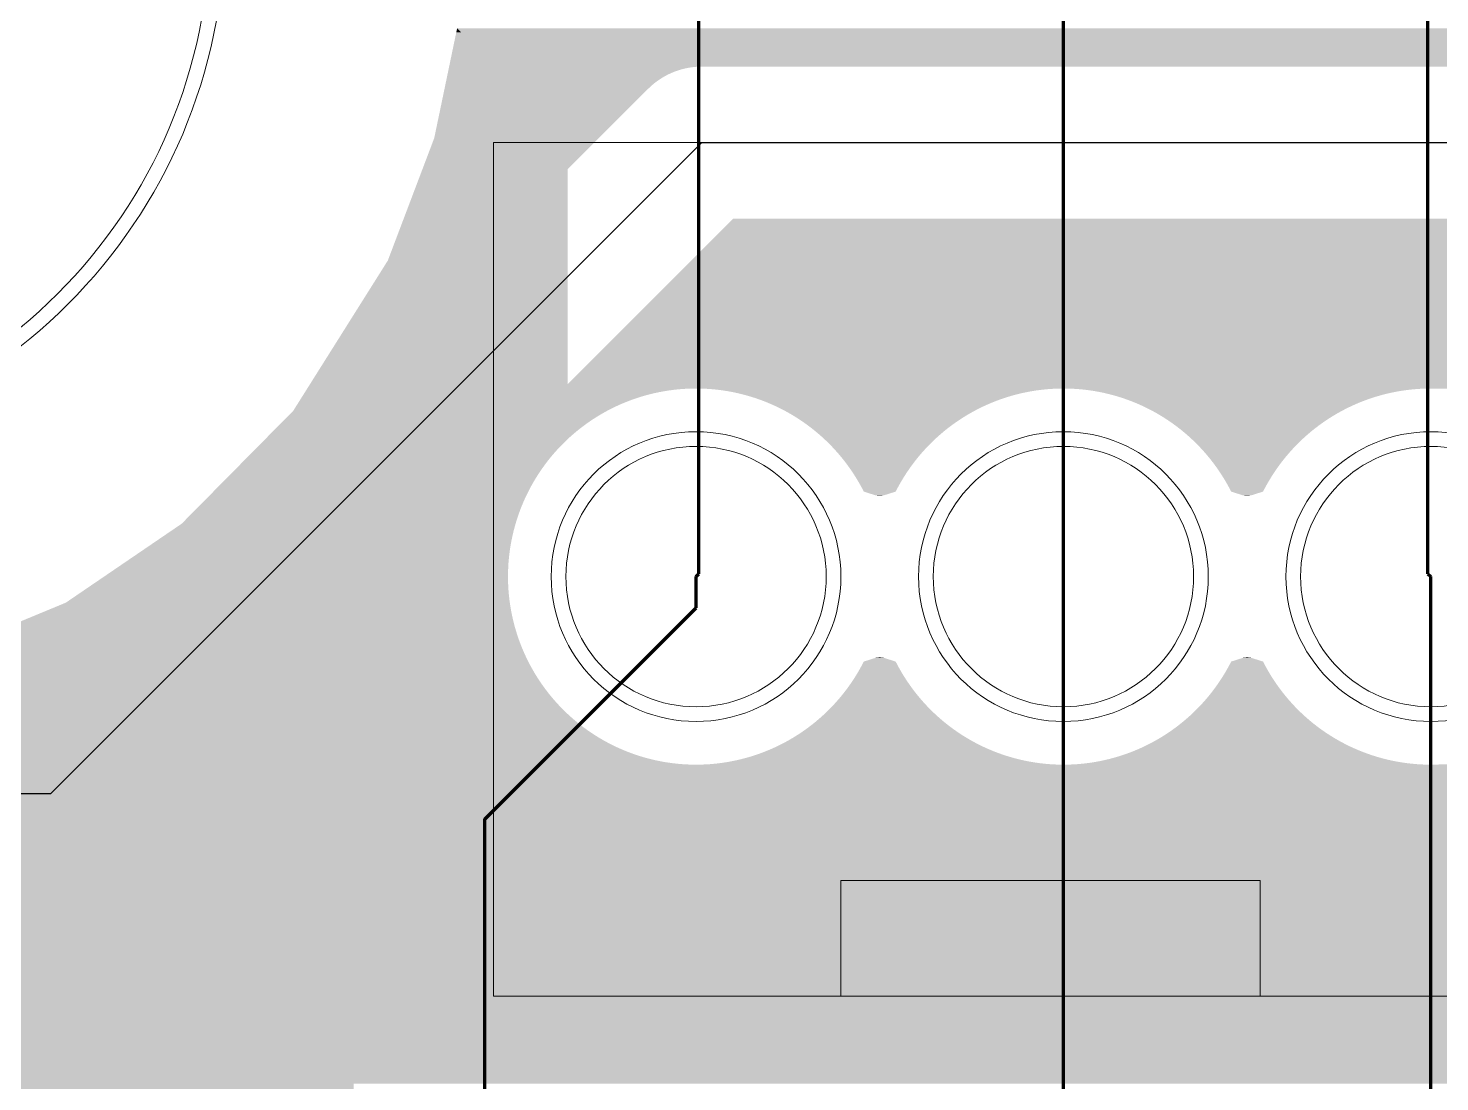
# Model space of a CAD drawing. Header units: millimetres. Extents: x 0 to 594, y 0 to 420.
# Drawn here: x 195.2 to 204.96, y 267.02 to 274.31 of the extents above; entities that cross this region are included whole.
import ezdxf

# ---------------------------------------------------------------- set-up
doc = ezdxf.new("R2010")
doc.units = ezdxf.units.MM
for name, pattern in [('K5LT32768', [0]), ('K5LT32771', [0]), ('K5LT32773', [0]), ('K5LT32775', [0]), ('K5LT32776', [0]), ('K5LT32786', [0])]:
    doc.linetypes.add(name, pattern=pattern)

# ---------------------------------------------------------------- blocks, each defined once
blk = doc.blocks.new('U261')
at = {"color": 7, "linetype": 'K5LT32768', "lineweight": 18}
blk.add_circle((199.8216, 270.5149), 0.9, dxfattribs=at)
blk = doc.blocks.new('U262')
at = {"color": 7, "linetype": 'K5LT32768', "lineweight": 18}
blk.add_circle((202.3616, 270.5149), 0.9, dxfattribs=at)
blk = doc.blocks.new('U288')
at = {"color": 7, "linetype": 'K5LT32768', "lineweight": 18}
blk.add_circle((204.9016, 270.5149), 0.9, dxfattribs=at)
blk = doc.blocks.new('U309')
at = {"color": 7, "linetype": 'K5LT32768', "lineweight": 18}
blk.add_circle((192.8616, 275.0149), 3.6, dxfattribs=at)
blk = doc.blocks.new('U386')
at = {"color": 1, "linetype": 'K5LT32771', "lineweight": 18, "true_color": 0xff0000}
blk.add_circle((199.8216, 270.5149), 1.0016, dxfattribs=at)
blk = doc.blocks.new('U387')
at = {"color": 1, "linetype": 'K5LT32771', "lineweight": 18, "true_color": 0xff0000}
blk.add_circle((202.3616, 270.5149), 1.0016, dxfattribs=at)
blk = doc.blocks.new('U413')
at = {"color": 1, "linetype": 'K5LT32771', "lineweight": 18, "true_color": 0xff0000}
blk.add_circle((204.9016, 270.5149), 1.0016, dxfattribs=at)
blk = doc.blocks.new('U434')
at = {"color": 1, "linetype": 'K5LT32771', "lineweight": 18, "true_color": 0xff0000}
blk.add_circle((192.8616, 275.0149), 3.7016, dxfattribs=at)
blk = doc.blocks.new('U964')
at = {"color": 3, "linetype": 'K5LT32773', "lineweight": 18, "true_color": 0x00ff00}
blk.add_circle((199.8216, 270.5149), 0.9, dxfattribs=at)
blk = doc.blocks.new('U965')
at = {"color": 3, "linetype": 'K5LT32773', "lineweight": 18, "true_color": 0x00ff00}
blk.add_circle((202.3616, 270.5149), 0.9, dxfattribs=at)
blk = doc.blocks.new('U991')
at = {"color": 3, "linetype": 'K5LT32773', "lineweight": 18, "true_color": 0x00ff00}
blk.add_circle((204.9016, 270.5149), 0.9, dxfattribs=at)
blk = doc.blocks.new('U1012')
at = {"color": 3, "linetype": 'K5LT32773', "lineweight": 18, "true_color": 0x00ff00}
blk.add_circle((192.8616, 275.0149), 3.6, dxfattribs=at)
blk = doc.blocks.new('U1359')
at = {"color": 1, "linetype": 'K5LT32771', "lineweight": 18, "true_color": 0xff0000}
blk.add_circle((199.8216, 270.5149), 1.0016, dxfattribs=at)
blk = doc.blocks.new('U1360')
at = {"color": 1, "linetype": 'K5LT32771', "lineweight": 18, "true_color": 0xff0000}
blk.add_circle((202.3616, 270.5149), 1.0016, dxfattribs=at)
blk = doc.blocks.new('U1386')
at = {"color": 1, "linetype": 'K5LT32771', "lineweight": 18, "true_color": 0xff0000}
blk.add_circle((204.9016, 270.5149), 1.0016, dxfattribs=at)
blk = doc.blocks.new('U1407')
at = {"color": 1, "linetype": 'K5LT32771', "lineweight": 18, "true_color": 0xff0000}
blk.add_circle((192.8616, 275.0149), 3.7016, dxfattribs=at)

msp = doc.modelspace()

# ---------------------------------------------------------------- hatches: boundary and pattern name
at = {"true_color": 0x00ff00}
for points in [[(198.0115, 273.5457), (198.1641, 274.2774), (198.9338, 274.2774), (198.9338, 273.5457)], [(198.1641, 274.2774), (198.1699, 274.3052), (198.1976, 274.2774)], [(198.1641, 274.2774), (198.1641, 274.2774), (198.1976, 274.2774), (198.9338, 274.2774)], [(197.6907, 272.6996), (198.0115, 273.5457), (198.9338, 273.5457), (198.9338, 272.6996)], [(197.0371, 271.6614), (197.6907, 272.6996), (198.9338, 272.6996), (198.9338, 271.6614)], [(196.8503, 271.4723), (197.0371, 271.6614), (198.9338, 271.6614), (198.9338, 271.4723)], [(196.5521, 271.1705), (196.8204, 271.4421), (198.8944, 271.4421), (198.686, 271.1705)], [(196.8204, 271.4421), (196.8503, 271.4723), (198.9338, 271.4723), (198.8944, 271.4421)], [(196.2653, 270.8803), (196.5521, 271.1705), (198.686, 271.1705), (198.5659, 270.8803)], [(195.729, 270.5149), (196.2272, 270.8543), (198.5551, 270.8543), (198.5104, 270.5149)], [(196.2272, 270.8543), (196.2653, 270.8803), (198.5659, 270.8803), (198.5551, 270.8543)], [(195.4642, 270.3345), (195.729, 270.5149), (198.5104, 270.5149), (198.5342, 270.3345)], [(195.3795, 270.2994), (195.4642, 270.3345), (198.5342, 270.3345), (198.5388, 270.2994)], [(194.3308, 269.865), (195.3795, 270.2994), (198.5388, 270.2994), (198.1045, 269.865)], [(193.1849, 269.6693), (194.3308, 269.865), (198.1045, 269.865), (197.9088, 269.6693)], [(187.1116, 269.6305), (187.1414, 269.6693), (197.9088, 269.6693), (197.87, 269.6305)], [(187.1116, 269.5728), (187.1116, 269.6305), (197.87, 269.6305), (197.8123, 269.5728)], [(187.1116, 269.4803), (187.1116, 269.5728), (197.8123, 269.5728), (197.7197, 269.4803)], [(187.1116, 269.2923), (187.1116, 269.4803), (197.7197, 269.4803), (197.5755, 269.2923)], [(187.1116, 269.0734), (187.1116, 269.2923), (197.5755, 269.2923), (197.4848, 269.0734)], [(187.1116, 268.8384), (187.1116, 269.0734), (197.4848, 269.0734), (197.4538, 268.8384)], [(187.1116, 264.9266), (187.1116, 268.8384), (197.4538, 268.8384), (197.4538, 264.9266)]]:
    msp.add_hatch(color=3, dxfattribs=at).paths.add_polyline_path(points)
for points in [[(198.1511, 274.1771), (198.1608, 274.2411), (285.9054, 274.2411), (285.9694, 274.1771)], [(198.1608, 274.2411), (198.1698, 274.3052), (285.8413, 274.3052), (285.9054, 274.2411)], [(198.1408, 274.115), (198.1511, 274.1771), (285.9694, 274.1771), (286.0315, 274.115)], [(198.1257, 274.0308), (198.1264, 274.0341), (199.7833, 274.0341), (199.764, 274.0308)], [(198.1264, 274.0341), (198.1269, 274.0367), (199.8028, 274.0367), (199.7833, 274.0341)], [(198.1269, 274.0367), (198.1272, 274.0385), (199.8224, 274.0385), (199.8028, 274.0367)], [(198.1272, 274.0385), (198.1274, 274.0396), (199.842, 274.0396), (199.8224, 274.0385)], [(198.1274, 274.0396), (198.1275, 274.04), (199.8616, 274.04), (199.842, 274.0396)], [(198.1275, 274.04), (198.1278, 274.0416), (206.574, 274.0416), (206.5712, 274.04)], [(198.1278, 274.0416), (198.1293, 274.0496), (206.5894, 274.0496), (206.574, 274.0416)], [(198.1293, 274.0496), (198.1297, 274.0515), (206.593, 274.0515), (206.5894, 274.0496)], [(198.1297, 274.0515), (198.1313, 274.0608), (206.6123, 274.0608), (206.593, 274.0515)], [(198.1313, 274.0608), (198.1328, 274.0693), (206.632, 274.0693), (206.6123, 274.0608)], [(198.1328, 274.0693), (198.1342, 274.0772), (206.6519, 274.0772), (206.632, 274.0693)], [(198.1342, 274.0772), (198.1354, 274.0843), (206.6721, 274.0843), (206.6519, 274.0772)], [(198.1354, 274.0843), (198.1365, 274.0907), (206.6925, 274.0907), (206.6721, 274.0843)], [(198.1365, 274.0907), (198.1375, 274.0964), (206.7132, 274.0964), (206.6925, 274.0907)], [(198.1375, 274.0964), (198.1384, 274.1013), (206.734, 274.1013), (206.7132, 274.0964)], [(198.1384, 274.1013), (198.1391, 274.1055), (206.755, 274.1055), (206.734, 274.1013)], [(198.1391, 274.1055), (198.1397, 274.1089), (206.7762, 274.1089), (206.755, 274.1055)], [(198.1397, 274.1089), (198.1402, 274.1116), (206.7975, 274.1116), (206.7762, 274.1089)], [(198.1402, 274.1116), (198.1405, 274.1133), (206.8166, 274.1133), (206.7975, 274.1116)], [(198.1405, 274.1133), (198.1406, 274.1135), (206.8188, 274.1135), (206.8166, 274.1133)], [(198.1406, 274.1135), (198.1407, 274.1146), (206.8402, 274.1146), (206.8188, 274.1135)], [(198.1407, 274.1146), (198.1408, 274.115), (206.8616, 274.115), (206.8402, 274.1146)], [(198.105, 273.9254), (198.1074, 273.9374), (199.5498, 273.9374), (199.5342, 273.9254)], [(198.1074, 273.9374), (198.1097, 273.9488), (199.5658, 273.9488), (199.5498, 273.9374)], [(198.1097, 273.9488), (198.1119, 273.9595), (199.5822, 273.9595), (199.5658, 273.9488)], [(198.1119, 273.9595), (198.1139, 273.9696), (199.5991, 273.9696), (199.5822, 273.9595)], [(198.1139, 273.9696), (198.1158, 273.9791), (199.6162, 273.9791), (199.5991, 273.9696)], [(198.1158, 273.9791), (198.1172, 273.986), (199.6299, 273.986), (199.6162, 273.9791)], [(198.1172, 273.986), (198.1176, 273.988), (199.6338, 273.988), (199.6299, 273.986)], [(198.1176, 273.988), (198.1192, 273.9962), (199.6516, 273.9962), (199.6338, 273.988)], [(198.1192, 273.9962), (198.1206, 274.0037), (199.6698, 274.0037), (199.6516, 273.9962)], [(198.1206, 274.0037), (198.1219, 274.0105), (199.6882, 274.0105), (199.6698, 274.0037)], [(198.1219, 274.0105), (198.1231, 274.0167), (199.7068, 274.0167), (199.6882, 274.0105)], [(198.1231, 274.0167), (198.1241, 274.0221), (199.7257, 274.0221), (199.7068, 274.0167)], [(198.1241, 274.0221), (198.125, 274.0268), (199.7448, 274.0268), (199.7257, 274.0221)], [(198.125, 274.0268), (198.1257, 274.0308), (199.764, 274.0308), (199.7448, 274.0268)], [(198.0765, 273.7962), (198.0908, 273.8593), (199.4634, 273.8593), (199.4003, 273.7962)], [(198.0908, 273.8593), (198.0966, 273.8862), (199.4903, 273.8862), (199.4634, 273.8593)], [(198.0966, 273.8862), (198.0995, 273.8998), (199.5045, 273.8998), (199.4903, 273.8862)], [(198.0995, 273.8998), (198.1023, 273.9129), (199.5191, 273.9129), (199.5045, 273.8998)], [(198.1023, 273.9129), (198.1044, 273.9226), (199.5308, 273.9226), (199.5191, 273.9129)], [(198.1044, 273.9226), (198.105, 273.9254), (199.5342, 273.9254), (199.5308, 273.9226)], [(198.0614, 273.7333), (198.0765, 273.7962), (199.4003, 273.7962), (199.3374, 273.7333)], [(198.0289, 273.608), (198.0455, 273.6705), (199.2746, 273.6705), (199.2121, 273.608)], [(198.0455, 273.6705), (198.0614, 273.7333), (199.3374, 273.7333), (199.2746, 273.6705)], [(197.9934, 273.4835), (198.0115, 273.5457), (199.1498, 273.5457), (199.0876, 273.4835)], [(198.0115, 273.5457), (198.0289, 273.608), (199.2121, 273.608), (199.1498, 273.5457)], [(197.9745, 273.4217), (197.9934, 273.4835), (199.0876, 273.4835), (199.0258, 273.4217)], [(197.9345, 273.2986), (197.9549, 273.36), (198.9641, 273.36), (198.9027, 273.2986)], [(197.9549, 273.36), (197.9745, 273.4217), (199.0258, 273.4217), (198.9641, 273.36)], [(197.9134, 273.2374), (197.9345, 273.2986), (198.9027, 273.2986), (198.8415, 273.2374)], [(197.869, 273.1158), (197.8916, 273.1765), (198.7806, 273.1765), (198.7199, 273.1158)], [(197.8916, 273.1765), (197.9134, 273.2374), (198.8415, 273.2374), (198.7806, 273.1765)], [(197.8457, 273.0555), (197.869, 273.1158), (198.7199, 273.1158), (198.6596, 273.0555)], [(197.7969, 272.9356), (197.8216, 272.9954), (198.5995, 272.9954), (198.5397, 272.9356)], [(197.8216, 272.9954), (197.8457, 273.0555), (198.6596, 273.0555), (198.5995, 272.9954)], [(200.0419, 272.9526), (200.0498, 272.9605), (206.632, 272.9605), (206.6519, 272.9526)], [(200.0498, 272.9605), (200.0583, 272.969), (206.6123, 272.969), (206.632, 272.9605)], [(200.0583, 272.969), (200.0676, 272.9783), (206.593, 272.9783), (206.6123, 272.969)], [(200.0676, 272.9783), (200.0775, 272.9882), (206.574, 272.9882), (206.593, 272.9783)], [(200.0775, 272.9882), (200.0791, 272.9898), (206.5712, 272.9898), (206.574, 272.9882)], [(200.0791, 272.9898), (200.0791, 272.9898), (206.5712, 272.9898)], [(197.7452, 272.817), (197.7714, 272.8761), (198.4802, 272.8761), (198.4211, 272.817)], [(197.7714, 272.8761), (197.7969, 272.9356), (198.5397, 272.9356), (198.4802, 272.8761)], [(198.9043, 271.815), (200.0041, 272.9148), (212.0189, 272.9148), (210.9191, 271.815)], [(200.0041, 272.9148), (200.0045, 272.9152), (206.8402, 272.9152), (206.8616, 272.9148)], [(200.0045, 272.9152), (200.0056, 272.9163), (206.8188, 272.9163), (206.8402, 272.9152)], [(200.0056, 272.9163), (200.0075, 272.9182), (206.7975, 272.9182), (206.8188, 272.9163)], [(200.0075, 272.9182), (200.0102, 272.9209), (206.7762, 272.9209), (206.7975, 272.9182)], [(200.0102, 272.9209), (200.0136, 272.9243), (206.755, 272.9243), (206.7762, 272.9209)], [(200.0136, 272.9243), (200.0178, 272.9285), (206.734, 272.9285), (206.755, 272.9243)], [(200.0178, 272.9285), (200.0228, 272.9335), (206.7132, 272.9335), (206.734, 272.9285)], [(200.0228, 272.9335), (200.0284, 272.9391), (206.6925, 272.9391), (206.7132, 272.9335)], [(200.0284, 272.9391), (200.0348, 272.9455), (206.6721, 272.9455), (206.6925, 272.9391)], [(200.0348, 272.9455), (200.0419, 272.9526), (206.6519, 272.9526), (206.6721, 272.9455)], [(197.7183, 272.7581), (197.7452, 272.817), (198.4211, 272.817), (198.3622, 272.7581)], [(197.6623, 272.6414), (197.6907, 272.6996), (198.3037, 272.6996), (198.2455, 272.6414)], [(197.6907, 272.6996), (197.7183, 272.7581), (198.3622, 272.7581), (198.3037, 272.6996)], [(197.6036, 272.5261), (197.6333, 272.5836), (198.1877, 272.5836), (198.1302, 272.5261)], [(197.6333, 272.5836), (197.6623, 272.6414), (198.2455, 272.6414), (198.1877, 272.5836)], [(197.5731, 272.469), (197.6036, 272.5261), (198.1302, 272.5261), (198.0731, 272.469)], [(197.5103, 272.3559), (197.542, 272.4123), (198.0164, 272.4123), (197.96, 272.3559)], [(197.542, 272.4123), (197.5731, 272.469), (198.0731, 272.469), (198.0164, 272.4123)], [(197.4447, 272.2444), (197.4778, 272.2999), (197.904, 272.2999), (197.8485, 272.2444)], [(197.4778, 272.2999), (197.5103, 272.3559), (197.96, 272.3559), (197.904, 272.2999)], [(197.3764, 272.1344), (197.4108, 272.1892), (197.7933, 272.1892), (197.7385, 272.1344)], [(197.4108, 272.1892), (197.4447, 272.2444), (197.8485, 272.2444), (197.7933, 272.1892)], [(197.3412, 272.0801), (197.3764, 272.1344), (197.7385, 272.1344), (197.6842, 272.0801)], [(197.269, 271.9727), (197.3054, 272.0262), (197.6303, 272.0262), (197.5768, 271.9727)], [(197.3054, 272.0262), (197.3412, 272.0801), (197.6842, 272.0801), (197.6303, 272.0262)], [(197.2091, 271.8878), (197.2319, 271.9197), (197.5238, 271.9197), (197.4919, 271.8878)], [(197.362, 271.7579), (197.2091, 271.8878), (197.4919, 271.8878)], [(197.2319, 271.9197), (197.269, 271.9727), (197.5768, 271.9727), (197.5238, 271.9197)], [(198.8727, 271.7834), (198.8793, 271.79), (199.568, 271.79), (199.5368, 271.7834)], [(198.8793, 271.79), (198.8851, 271.7958), (199.5993, 271.7958), (199.568, 271.79)], [(198.8851, 271.7958), (198.8902, 271.8009), (199.6308, 271.8009), (199.5993, 271.7958)], [(198.8902, 271.8009), (198.8945, 271.8052), (199.6624, 271.8052), (199.6308, 271.8009)], [(198.8945, 271.8052), (198.898, 271.8087), (199.6942, 271.8087), (199.6624, 271.8052)], [(198.898, 271.8087), (198.9008, 271.8115), (199.726, 271.8115), (199.6942, 271.8087)], [(198.9008, 271.8115), (198.9027, 271.8134), (199.7578, 271.8134), (199.726, 271.8115)], [(198.9027, 271.8134), (198.9039, 271.8146), (199.7897, 271.8146), (199.7578, 271.8134)], [(198.9039, 271.8146), (198.9043, 271.815), (199.8216, 271.815), (199.7897, 271.8146)], [(199.8535, 271.8146), (199.8216, 271.815), (202.3616, 271.815), (202.3297, 271.8146)], [(199.8854, 271.8134), (199.8535, 271.8146), (202.3297, 271.8146), (202.2978, 271.8134)], [(199.9172, 271.8115), (199.8854, 271.8134), (202.2978, 271.8134), (202.266, 271.8115)], [(199.949, 271.8087), (199.9172, 271.8115), (202.266, 271.8115), (202.2342, 271.8087)], [(199.9808, 271.8052), (199.949, 271.8087), (202.2342, 271.8087), (202.2025, 271.8052)], [(200.0124, 271.8009), (199.9808, 271.8052), (202.2025, 271.8052), (202.1708, 271.8009)], [(200.0439, 271.7958), (200.0124, 271.8009), (202.1708, 271.8009), (202.1393, 271.7958)], [(200.0752, 271.79), (200.0439, 271.7958), (202.1393, 271.7958), (202.108, 271.79)], [(200.1064, 271.7834), (200.0752, 271.79), (202.108, 271.79), (202.0767, 271.7834)], [(202.3935, 271.8146), (202.3616, 271.815), (204.9016, 271.815), (204.8697, 271.8146)], [(202.4254, 271.8134), (202.3935, 271.8146), (204.8697, 271.8146), (204.8378, 271.8134)], [(202.4572, 271.8115), (202.4254, 271.8134), (204.8378, 271.8134), (204.806, 271.8115)], [(202.489, 271.8087), (202.4572, 271.8115), (204.806, 271.8115), (204.7742, 271.8087)], [(202.5207, 271.8052), (202.489, 271.8087), (204.7742, 271.8087), (204.7424, 271.8052)], [(202.5524, 271.8009), (202.5207, 271.8052), (204.7424, 271.8052), (204.7108, 271.8009)], [(202.5839, 271.7958), (202.5524, 271.8009), (204.7108, 271.8009), (204.6793, 271.7958)], [(202.6152, 271.79), (202.5839, 271.7958), (204.6793, 271.7958), (204.648, 271.79)], [(202.6465, 271.7834), (202.6152, 271.79), (204.648, 271.79), (204.6167, 271.7834)], [(204.9335, 271.8146), (204.9016, 271.815), (210.9191, 271.815), (210.9187, 271.8146)], [(204.9654, 271.8134), (204.9335, 271.8146), (210.9187, 271.8146), (210.9175, 271.8134)], [(198.7655, 271.6762), (198.7795, 271.6902), (199.2657, 271.6902), (199.2371, 271.6762)], [(198.7795, 271.6902), (198.7928, 271.7035), (199.2948, 271.7035), (199.2657, 271.6902)], [(198.7928, 271.7035), (198.8053, 271.716), (199.3241, 271.716), (199.2948, 271.7035)], [(198.8053, 271.716), (198.8172, 271.7279), (199.3537, 271.7279), (199.3241, 271.716)], [(198.8172, 271.7279), (198.8283, 271.739), (199.3836, 271.739), (199.3537, 271.7279)], [(198.8283, 271.739), (198.8387, 271.7494), (199.4138, 271.7494), (199.3836, 271.739)], [(198.8387, 271.7494), (198.8483, 271.759), (199.4442, 271.759), (199.4138, 271.7494)], [(198.8483, 271.759), (198.8572, 271.7679), (199.4749, 271.7679), (199.4442, 271.759)], [(198.8572, 271.7679), (198.8653, 271.776), (199.5057, 271.776), (199.4749, 271.7679)], [(198.8653, 271.776), (198.8727, 271.7834), (199.5368, 271.7834), (199.5057, 271.776)], [(200.1375, 271.776), (200.1064, 271.7834), (202.0767, 271.7834), (202.0457, 271.776)], [(200.1683, 271.7679), (200.1375, 271.776), (202.0457, 271.776), (202.0148, 271.7679)], [(200.199, 271.759), (200.1683, 271.7679), (202.0148, 271.7679), (201.9842, 271.759)], [(200.2294, 271.7494), (200.199, 271.759), (201.9842, 271.759), (201.9538, 271.7494)], [(200.2596, 271.739), (200.2294, 271.7494), (201.9538, 271.7494), (201.9236, 271.739)], [(200.2895, 271.7279), (200.2596, 271.739), (201.9236, 271.739), (201.8937, 271.7279)], [(200.3191, 271.716), (200.2895, 271.7279), (201.8937, 271.7279), (201.8641, 271.716)], [(200.3484, 271.7035), (200.3191, 271.716), (201.8641, 271.716), (201.8347, 271.7035)], [(200.3775, 271.6902), (200.3484, 271.7035), (201.8347, 271.7035), (201.8057, 271.6902)], [(200.4061, 271.6762), (200.3775, 271.6902), (201.8057, 271.6902), (201.7771, 271.6762)], [(202.6775, 271.776), (202.6465, 271.7834), (204.6167, 271.7834), (204.5857, 271.776)], [(202.7084, 271.7679), (202.6775, 271.776), (204.5857, 271.776), (204.5549, 271.7679)], [(202.739, 271.759), (202.7084, 271.7679), (204.5549, 271.7679), (204.5242, 271.759)], [(202.7694, 271.7494), (202.739, 271.759), (204.5242, 271.759), (204.4938, 271.7494)], [(202.7996, 271.739), (202.7694, 271.7494), (204.4938, 271.7494), (204.4636, 271.739)], [(202.8295, 271.7279), (202.7996, 271.739), (204.4636, 271.739), (204.4337, 271.7279)], [(202.8591, 271.716), (202.8295, 271.7279), (204.4337, 271.7279), (204.4041, 271.716)], [(202.8885, 271.7035), (202.8591, 271.716), (204.4041, 271.716), (204.3748, 271.7035)], [(202.9175, 271.6902), (202.8885, 271.7035), (204.3748, 271.7035), (204.3457, 271.6902)], [(202.9461, 271.6762), (202.9175, 271.6902), (204.3457, 271.6902), (204.3171, 271.6762)], [(198.6671, 271.5778), (198.6852, 271.5959), (199.0993, 271.5959), (199.073, 271.5778)], [(198.6852, 271.5959), (198.7026, 271.6133), (199.1261, 271.6133), (199.0993, 271.5959)], [(198.7026, 271.6133), (198.7193, 271.63), (199.1532, 271.63), (199.1261, 271.6133)], [(198.7193, 271.63), (198.7354, 271.6461), (199.1808, 271.6461), (199.1532, 271.63)], [(198.7354, 271.6461), (198.7508, 271.6615), (199.2087, 271.6615), (199.1808, 271.6461)], [(198.7508, 271.6615), (198.7655, 271.6762), (199.2371, 271.6762), (199.2087, 271.6615)], [(200.4345, 271.6615), (200.4061, 271.6762), (201.7771, 271.6762), (201.7487, 271.6615)], [(200.4624, 271.6461), (200.4345, 271.6615), (201.7487, 271.6615), (201.7208, 271.6461)], [(200.49, 271.63), (200.4624, 271.6461), (201.7208, 271.6461), (201.6932, 271.63)], [(200.5171, 271.6133), (200.49, 271.63), (201.6932, 271.63), (201.666, 271.6133)], [(200.5439, 271.5959), (200.5171, 271.6133), (201.666, 271.6133), (201.6393, 271.5959)], [(200.5702, 271.5778), (200.5439, 271.5959), (201.6393, 271.5959), (201.613, 271.5778)], [(202.9745, 271.6615), (202.9461, 271.6762), (204.3171, 271.6762), (204.2887, 271.6615)], [(203.0024, 271.6461), (202.9745, 271.6615), (204.2887, 271.6615), (204.2608, 271.6461)], [(203.03, 271.63), (203.0024, 271.6461), (204.2608, 271.6461), (204.2332, 271.63)], [(203.0572, 271.6133), (203.03, 271.63), (204.2332, 271.63), (204.2061, 271.6133)], [(203.0839, 271.5959), (203.0572, 271.6133), (204.2061, 271.6133), (204.1793, 271.5959)], [(203.1102, 271.5778), (203.0839, 271.5959), (204.1793, 271.5959), (204.153, 271.5778)], [(198.5675, 271.4782), (198.5886, 271.4993), (198.9724, 271.4993), (198.9485, 271.4782)], [(198.5886, 271.4993), (198.6092, 271.5199), (198.9968, 271.5199), (198.9724, 271.4993)], [(198.6092, 271.5199), (198.6291, 271.5398), (199.0217, 271.5398), (198.9968, 271.5199)], [(198.6291, 271.5398), (198.6484, 271.5591), (199.0471, 271.5591), (199.0217, 271.5398)], [(198.6484, 271.5591), (198.6671, 271.5778), (199.073, 271.5778), (199.0471, 271.5591)], [(200.5961, 271.5591), (200.5702, 271.5778), (201.613, 271.5778), (201.5871, 271.5591)], [(200.6215, 271.5398), (200.5961, 271.5591), (201.5871, 271.5591), (201.5617, 271.5398)], [(200.6464, 271.5199), (200.6215, 271.5398), (201.5617, 271.5398), (201.5368, 271.5199)], [(200.6708, 271.4993), (200.6464, 271.5199), (201.5368, 271.5199), (201.5124, 271.4993)], [(200.6947, 271.4782), (200.6708, 271.4993), (201.5124, 271.4993), (201.4885, 271.4782)], [(203.1361, 271.5591), (203.1102, 271.5778), (204.153, 271.5778), (204.1271, 271.5591)], [(203.1615, 271.5398), (203.1361, 271.5591), (204.1271, 271.5591), (204.1017, 271.5398)], [(203.1864, 271.5199), (203.1615, 271.5398), (204.1017, 271.5398), (204.0768, 271.5199)], [(203.2108, 271.4993), (203.1864, 271.5199), (204.0768, 271.5199), (204.0524, 271.4993)], [(203.2347, 271.4782), (203.2108, 271.4993), (204.0524, 271.4993), (204.0285, 271.4782)], [(198.4773, 271.388), (198.5007, 271.4114), (198.88, 271.4114), (198.8583, 271.388)], [(198.5007, 271.4114), (198.5235, 271.4342), (198.9023, 271.4342), (198.88, 271.4114)], [(198.5235, 271.4342), (198.5458, 271.4565), (198.9251, 271.4565), (198.9023, 271.4342)], [(198.5458, 271.4565), (198.5675, 271.4782), (198.9485, 271.4782), (198.9251, 271.4565)], [(200.7181, 271.4565), (200.6947, 271.4782), (201.4885, 271.4782), (201.4651, 271.4565)], [(200.7409, 271.4342), (200.7181, 271.4565), (201.4651, 271.4565), (201.4423, 271.4342)], [(200.7632, 271.4114), (200.7409, 271.4342), (201.4423, 271.4342), (201.42, 271.4114)], [(200.7849, 271.388), (200.7632, 271.4114), (201.42, 271.4114), (201.3983, 271.388)], [(203.2581, 271.4565), (203.2347, 271.4782), (204.0285, 271.4782), (204.0051, 271.4565)], [(203.2809, 271.4342), (203.2581, 271.4565), (204.0051, 271.4565), (203.9823, 271.4342)], [(203.3032, 271.4114), (203.2809, 271.4342), (203.9823, 271.4342), (203.96, 271.4114)], [(203.3249, 271.388), (203.3032, 271.4114), (203.96, 271.4114), (203.9383, 271.388)], [(198.3787, 271.2894), (198.4041, 271.3148), (198.7967, 271.3148), (198.7774, 271.2894)], [(198.4041, 271.3148), (198.429, 271.3397), (198.8166, 271.3397), (198.7967, 271.3148)], [(198.429, 271.3397), (198.4534, 271.3641), (198.8372, 271.3641), (198.8166, 271.3397)], [(198.4534, 271.3641), (198.4773, 271.388), (198.8583, 271.388), (198.8372, 271.3641)], [(200.806, 271.3641), (200.7849, 271.388), (201.3983, 271.388), (201.3771, 271.3641)], [(200.8266, 271.3397), (200.806, 271.3641), (201.3771, 271.3641), (201.3566, 271.3397)], [(200.8465, 271.3148), (200.8266, 271.3397), (201.3566, 271.3397), (201.3367, 271.3148)], [(200.8659, 271.2894), (200.8465, 271.3148), (201.3367, 271.3148), (201.3173, 271.2894)], [(203.3461, 271.3641), (203.3249, 271.388), (203.9383, 271.388), (203.9172, 271.3641)], [(203.3666, 271.3397), (203.3461, 271.3641), (203.9172, 271.3641), (203.8966, 271.3397)], [(203.3865, 271.3148), (203.3666, 271.3397), (203.8966, 271.3397), (203.8767, 271.3148)], [(203.4059, 271.2894), (203.3865, 271.3148), (203.8767, 271.3148), (203.8573, 271.2894)], [(198.2726, 271.1833), (198.2997, 271.2104), (198.7232, 271.2104), (198.7065, 271.1833)], [(198.2997, 271.2104), (198.3265, 271.2372), (198.7406, 271.2372), (198.7232, 271.2104)], [(198.3265, 271.2372), (198.3528, 271.2635), (198.7587, 271.2635), (198.7406, 271.2372)], [(198.3528, 271.2635), (198.3787, 271.2894), (198.7774, 271.2894), (198.7587, 271.2635)], [(200.8845, 271.2635), (200.8659, 271.2894), (201.3173, 271.2894), (201.2987, 271.2635)], [(200.9026, 271.2372), (200.8845, 271.2635), (201.2987, 271.2635), (201.2806, 271.2372)], [(200.92, 271.2104), (200.9026, 271.2372), (201.2806, 271.2372), (201.2632, 271.2104)], [(200.9367, 271.1833), (200.92, 271.2104), (201.2632, 271.2104), (201.2465, 271.1833)], [(203.4245, 271.2635), (203.4059, 271.2894), (203.8573, 271.2894), (203.8387, 271.2635)], [(203.4426, 271.2372), (203.4245, 271.2635), (203.8387, 271.2635), (203.8206, 271.2372)], [(203.46, 271.2104), (203.4426, 271.2372), (203.8206, 271.2372), (203.8032, 271.2104)], [(203.4767, 271.1833), (203.46, 271.2104), (203.8032, 271.2104), (203.7865, 271.1833)], [(198.1887, 271.0994), (198.2171, 271.1278), (198.675, 271.1278), (198.6603, 271.0994)], [(198.2171, 271.1278), (198.245, 271.1557), (198.6904, 271.1557), (198.675, 271.1278)], [(198.245, 271.1557), (198.2726, 271.1833), (198.7065, 271.1833), (198.6904, 271.1557)], [(200.9528, 271.1557), (200.9367, 271.1833), (201.2465, 271.1833), (201.2304, 271.1557)], [(200.9682, 271.1278), (200.9528, 271.1557), (201.2304, 271.1557), (201.215, 271.1278)], [(200.9814, 271.1023), (200.9682, 271.1278), (201.215, 271.1278), (201.2018, 271.1023)], [(203.4928, 271.1557), (203.4767, 271.1833), (203.7865, 271.1833), (203.7704, 271.1557)], [(203.5082, 271.1278), (203.4928, 271.1557), (203.7704, 271.1557), (203.755, 271.1278)], [(203.5214, 271.1023), (203.5082, 271.1278), (203.755, 271.1278), (203.7418, 271.1023)], [(198.0721, 270.9828), (198.1017, 271.0124), (198.6205, 271.0124), (198.6086, 270.9828)], [(198.1017, 271.0124), (198.1311, 271.0418), (198.633, 271.0418), (198.6205, 271.0124)], [(198.1311, 271.0418), (198.1601, 271.0708), (198.6463, 271.0708), (198.633, 271.0418)], [(198.1601, 271.0708), (198.1887, 271.0994), (198.6603, 271.0994), (198.6463, 271.0708)], [(201.0623, 271.0767), (200.9814, 271.1023), (201.2018, 271.1023), (201.1209, 271.0767)], [(200.9814, 271.1023), (200.9814, 271.1023), (201.2018, 271.1023), (201.2018, 271.1023)], [(201.0916, 271.0732), (201.0623, 271.0767), (201.1209, 271.0767)], [(203.6023, 271.0767), (203.5214, 271.1023), (203.7418, 271.1023), (203.6609, 271.0767)], [(203.5214, 271.1023), (203.5214, 271.1023), (203.7418, 271.1023), (203.7418, 271.1023)], [(203.6316, 271.0732), (203.6023, 271.0767), (203.6609, 271.0767)], [(197.9816, 270.8923), (198.012, 270.9227), (198.5871, 270.9227), (198.5775, 270.8923)], [(198.012, 270.9227), (198.0422, 270.9529), (198.5975, 270.9529), (198.5871, 270.9227)], [(198.0422, 270.9529), (198.0721, 270.9828), (198.6086, 270.9828), (198.5975, 270.9529)], [(197.889, 270.7997), (197.9201, 270.8308), (198.5605, 270.8308), (198.5531, 270.7997)], [(197.9201, 270.8308), (197.951, 270.8617), (198.5686, 270.8617), (198.5605, 270.8308)], [(197.951, 270.8617), (197.9816, 270.8923), (198.5775, 270.8923), (198.5686, 270.8617)], [(197.795, 270.7057), (197.8265, 270.7372), (198.5406, 270.7372), (198.5356, 270.7057)], [(197.8265, 270.7372), (197.8578, 270.7685), (198.5465, 270.7685), (198.5406, 270.7372)], [(197.8578, 270.7685), (197.889, 270.7997), (198.5531, 270.7997), (198.5465, 270.7685)], [(197.6998, 270.6105), (197.7316, 270.6423), (198.5278, 270.6423), (198.525, 270.6105)], [(197.7316, 270.6423), (197.7633, 270.674), (198.5313, 270.674), (198.5278, 270.6423)], [(197.7633, 270.674), (197.795, 270.7057), (198.5356, 270.7057), (198.5313, 270.674)], [(197.6042, 270.5149), (197.6361, 270.5468), (198.5219, 270.5468), (198.5215, 270.5149)], [(197.6361, 270.5468), (197.668, 270.5787), (198.5231, 270.5787), (198.5219, 270.5468)], [(197.668, 270.5787), (197.6998, 270.6105), (198.525, 270.6105), (198.5231, 270.5787)], [(197.5086, 270.4193), (197.5404, 270.4511), (198.5231, 270.4511), (198.525, 270.4193)], [(197.5404, 270.4511), (197.5723, 270.483), (198.5219, 270.483), (198.5231, 270.4511)], [(197.5723, 270.483), (197.6042, 270.5149), (198.5215, 270.5149), (198.5219, 270.483)], [(197.3819, 270.2926), (197.4134, 270.3241), (198.5356, 270.3241), (198.5406, 270.2926)], [(197.4134, 270.3241), (197.445, 270.3557), (198.5313, 270.3557), (198.5356, 270.3241)], [(197.445, 270.3557), (197.4768, 270.3875), (198.5278, 270.3875), (198.5313, 270.3557)], [(197.4768, 270.3875), (197.5086, 270.4193), (198.525, 270.4193), (198.5278, 270.3875)], [(197.2883, 270.199), (197.3193, 270.23), (198.5531, 270.23), (198.5605, 270.199)], [(197.3193, 270.23), (197.3506, 270.2613), (198.5465, 270.2613), (198.5531, 270.23)], [(197.3506, 270.2613), (197.3819, 270.2926), (198.5406, 270.2926), (198.5465, 270.2613)], [(197.1964, 270.1071), (197.2268, 270.1375), (198.5775, 270.1375), (198.5871, 270.1071)], [(197.2268, 270.1375), (197.2574, 270.1681), (198.5686, 270.1681), (198.5775, 270.1375)], [(197.2574, 270.1681), (197.2883, 270.199), (198.5605, 270.199), (198.5686, 270.1681)], [(197.1067, 270.0174), (197.1363, 270.047), (198.6086, 270.047), (198.6205, 270.0174)], [(197.1363, 270.047), (197.1662, 270.0769), (198.5975, 270.0769), (198.6086, 270.047)], [(197.1662, 270.0769), (197.1964, 270.1071), (198.5871, 270.1071), (198.5975, 270.0769)], [(197.0197, 269.9304), (197.0483, 269.959), (198.6463, 269.959), (198.6603, 269.9304)], [(197.0483, 269.959), (197.0773, 269.988), (198.633, 269.988), (198.6463, 269.959)], [(197.0773, 269.988), (197.1067, 270.0174), (198.6205, 270.0174), (198.633, 269.988)], [(200.9814, 269.9275), (201.0623, 269.9531), (201.1209, 269.9531), (201.2018, 269.9275)], [(201.0623, 269.9531), (201.0916, 269.9565), (201.1209, 269.9531)], [(203.5214, 269.9275), (203.6023, 269.9531), (203.6609, 269.9531), (203.7418, 269.9275)], [(203.6023, 269.9531), (203.6316, 269.9565), (203.6609, 269.9531)], [(196.9086, 269.8193), (196.9358, 269.8465), (198.7065, 269.8465), (198.7232, 269.8193)], [(196.9358, 269.8465), (196.9634, 269.8741), (198.6904, 269.8741), (198.7065, 269.8465)], [(196.9634, 269.8741), (196.9913, 269.902), (198.675, 269.902), (198.6904, 269.8741)], [(196.9913, 269.902), (197.0197, 269.9304), (198.6603, 269.9304), (198.675, 269.902)], [(200.92, 269.8193), (200.9367, 269.8465), (201.2465, 269.8465), (201.2632, 269.8193)], [(200.9367, 269.8465), (200.9528, 269.8741), (201.2304, 269.8741), (201.2465, 269.8465)], [(200.9528, 269.8741), (200.9682, 269.902), (201.215, 269.902), (201.2304, 269.8741)], [(200.9682, 269.902), (200.9814, 269.9275), (201.2018, 269.9275), (201.215, 269.902)], [(200.9814, 269.9275), (200.9814, 269.9275), (201.2018, 269.9275), (201.2018, 269.9275)], [(203.46, 269.8193), (203.4767, 269.8465), (203.7865, 269.8465), (203.8032, 269.8193)], [(203.4767, 269.8465), (203.4928, 269.8741), (203.7704, 269.8741), (203.7865, 269.8465)], [(203.4928, 269.8741), (203.5082, 269.902), (203.755, 269.902), (203.7704, 269.8741)], [(203.5082, 269.902), (203.5214, 269.9275), (203.7418, 269.9275), (203.755, 269.902)], [(203.5214, 269.9275), (203.5214, 269.9275), (203.7418, 269.9275), (203.7418, 269.9275)], [(196.8043, 269.715), (196.8297, 269.7404), (198.7774, 269.7404), (198.7967, 269.715)], [(196.8297, 269.7404), (196.8556, 269.7663), (198.7587, 269.7663), (198.7774, 269.7404)], [(196.8556, 269.7663), (196.8819, 269.7926), (198.7406, 269.7926), (198.7587, 269.7663)], [(196.8819, 269.7926), (196.9086, 269.8193), (198.7232, 269.8193), (198.7406, 269.7926)], [(200.8465, 269.715), (200.8659, 269.7404), (201.3173, 269.7404), (201.3367, 269.715)], [(200.8659, 269.7404), (200.8845, 269.7663), (201.2987, 269.7663), (201.3173, 269.7404)], [(200.8845, 269.7663), (200.9026, 269.7926), (201.2806, 269.7926), (201.2987, 269.7663)], [(200.9026, 269.7926), (200.92, 269.8193), (201.2632, 269.8193), (201.2806, 269.7926)], [(203.3865, 269.715), (203.4059, 269.7404), (203.8573, 269.7404), (203.8767, 269.715)], [(203.4059, 269.7404), (203.4245, 269.7663), (203.8387, 269.7663), (203.8573, 269.7404)], [(203.4245, 269.7663), (203.4426, 269.7926), (203.8206, 269.7926), (203.8387, 269.7663)], [(203.4426, 269.7926), (203.46, 269.8193), (203.8032, 269.8193), (203.8206, 269.7926)], [(196.7077, 269.6184), (196.7311, 269.6418), (198.8583, 269.6418), (198.88, 269.6184)], [(196.7311, 269.6418), (196.755, 269.6657), (198.8372, 269.6657), (198.8583, 269.6418)], [(196.755, 269.6657), (196.7794, 269.6901), (198.8166, 269.6901), (198.8372, 269.6657)], [(196.7794, 269.6901), (196.8043, 269.715), (198.7967, 269.715), (198.8166, 269.6901)], [(200.7632, 269.6184), (200.7849, 269.6418), (201.3983, 269.6418), (201.42, 269.6184)], [(200.7849, 269.6418), (200.806, 269.6657), (201.3771, 269.6657), (201.3983, 269.6418)], [(200.806, 269.6657), (200.8266, 269.6901), (201.3566, 269.6901), (201.3771, 269.6657)], [(200.8266, 269.6901), (200.8465, 269.715), (201.3367, 269.715), (201.3566, 269.6901)], [(203.3032, 269.6184), (203.3249, 269.6418), (203.9383, 269.6418), (203.96, 269.6184)], [(203.3249, 269.6418), (203.3461, 269.6657), (203.9172, 269.6657), (203.9383, 269.6418)], [(203.3461, 269.6657), (203.3666, 269.6901), (203.8966, 269.6901), (203.9172, 269.6657)], [(203.3666, 269.6901), (203.3865, 269.715), (203.8767, 269.715), (203.8966, 269.6901)], [(196.6198, 269.5305), (196.6409, 269.5516), (198.9485, 269.5516), (198.9724, 269.5305)], [(196.6409, 269.5516), (196.6626, 269.5733), (198.9251, 269.5733), (198.9485, 269.5516)], [(196.6626, 269.5733), (196.6849, 269.5956), (198.9023, 269.5956), (198.9251, 269.5733)], [(196.6849, 269.5956), (196.7077, 269.6184), (198.88, 269.6184), (198.9023, 269.5956)], [(200.6708, 269.5305), (200.6947, 269.5516), (201.4885, 269.5516), (201.5124, 269.5305)], [(200.6947, 269.5516), (200.7181, 269.5733), (201.4651, 269.5733), (201.4885, 269.5516)], [(200.7181, 269.5733), (200.7409, 269.5956), (201.4423, 269.5956), (201.4651, 269.5733)], [(200.7409, 269.5956), (200.7632, 269.6184), (201.42, 269.6184), (201.4423, 269.5956)], [(203.2108, 269.5305), (203.2347, 269.5516), (204.0285, 269.5516), (204.0524, 269.5305)], [(203.2347, 269.5516), (203.2581, 269.5733), (204.0051, 269.5733), (204.0285, 269.5516)], [(203.2581, 269.5733), (203.2809, 269.5956), (203.9823, 269.5956), (204.0051, 269.5733)], [(203.2809, 269.5956), (203.3032, 269.6184), (203.96, 269.6184), (203.9823, 269.5956)], [(196.5232, 269.4339), (196.5413, 269.452), (199.073, 269.452), (199.0993, 269.4339)], [(196.5413, 269.452), (196.5599, 269.4706), (199.0471, 269.4706), (199.073, 269.452)], [(196.5599, 269.4706), (196.5793, 269.49), (199.0217, 269.49), (199.0471, 269.4706)], [(196.5793, 269.49), (196.5992, 269.5099), (198.9968, 269.5099), (199.0217, 269.49)], [(196.5992, 269.5099), (196.6198, 269.5305), (198.9724, 269.5305), (198.9968, 269.5099)], [(200.5439, 269.4339), (200.5702, 269.452), (201.613, 269.452), (201.6393, 269.4339)], [(200.5702, 269.452), (200.5961, 269.4706), (201.5871, 269.4706), (201.613, 269.452)], [(200.5961, 269.4706), (200.6215, 269.49), (201.5617, 269.49), (201.5871, 269.4706)], [(200.6215, 269.49), (200.6464, 269.5099), (201.5368, 269.5099), (201.5617, 269.49)], [(200.6464, 269.5099), (200.6708, 269.5305), (201.5124, 269.5305), (201.5368, 269.5099)], [(203.0839, 269.4339), (203.1102, 269.452), (204.153, 269.452), (204.1793, 269.4339)], [(203.1102, 269.452), (203.1361, 269.4706), (204.1271, 269.4706), (204.153, 269.452)], [(203.1361, 269.4706), (203.1615, 269.49), (204.1017, 269.49), (204.1271, 269.4706)], [(203.1615, 269.49), (203.1864, 269.5099), (204.0768, 269.5099), (204.1017, 269.49)], [(203.1864, 269.5099), (203.2108, 269.5305), (204.0524, 269.5305), (204.0768, 269.5099)], [(196.4289, 269.3396), (196.4429, 269.3536), (199.2371, 269.3536), (199.2657, 269.3396)], [(196.4429, 269.3536), (196.4576, 269.3683), (199.2087, 269.3683), (199.2371, 269.3536)], [(196.4576, 269.3683), (196.473, 269.3837), (199.1808, 269.3837), (199.2087, 269.3683)], [(196.473, 269.3837), (196.4891, 269.3998), (199.1532, 269.3998), (199.1808, 269.3837)], [(196.4891, 269.3998), (196.5058, 269.4165), (199.1261, 269.4165), (199.1532, 269.3998)], [(196.5058, 269.4165), (196.5232, 269.4339), (199.0993, 269.4339), (199.1261, 269.4165)], [(200.3775, 269.3396), (200.4061, 269.3536), (201.7771, 269.3536), (201.8057, 269.3396)], [(200.4061, 269.3536), (200.4345, 269.3683), (201.7487, 269.3683), (201.7771, 269.3536)], [(200.4345, 269.3683), (200.4624, 269.3837), (201.7208, 269.3837), (201.7487, 269.3683)], [(200.4624, 269.3837), (200.49, 269.3998), (201.6932, 269.3998), (201.7208, 269.3837)], [(200.49, 269.3998), (200.5171, 269.4165), (201.666, 269.4165), (201.6932, 269.3998)], [(200.5171, 269.4165), (200.5439, 269.4339), (201.6393, 269.4339), (201.666, 269.4165)], [(202.9175, 269.3396), (202.9461, 269.3536), (204.3171, 269.3536), (204.3457, 269.3396)], [(202.9461, 269.3536), (202.9745, 269.3683), (204.2887, 269.3683), (204.3171, 269.3536)], [(202.9745, 269.3683), (203.0024, 269.3837), (204.2608, 269.3837), (204.2887, 269.3683)], [(203.0024, 269.3837), (203.03, 269.3998), (204.2332, 269.3998), (204.2608, 269.3837)], [(203.03, 269.3998), (203.0572, 269.4165), (204.2061, 269.4165), (204.2332, 269.3998)], [(203.0572, 269.4165), (203.0839, 269.4339), (204.1793, 269.4339), (204.2061, 269.4165)], [(196.3357, 269.2464), (196.3431, 269.2538), (199.5057, 269.2538), (199.5368, 269.2464)], [(196.3431, 269.2538), (196.3512, 269.2619), (199.4749, 269.2619), (199.5057, 269.2538)], [(196.3512, 269.2619), (196.3601, 269.2708), (199.4442, 269.2708), (199.4749, 269.2619)], [(196.3601, 269.2708), (196.3697, 269.2804), (199.4138, 269.2804), (199.4442, 269.2708)], [(196.3697, 269.2804), (196.3801, 269.2908), (199.3836, 269.2908), (199.4138, 269.2804)], [(196.3801, 269.2908), (196.3912, 269.3019), (199.3537, 269.3019), (199.3836, 269.2908)], [(196.3912, 269.3019), (196.4031, 269.3138), (199.3241, 269.3138), (199.3537, 269.3019)], [(196.4031, 269.3138), (196.4156, 269.3263), (199.2948, 269.3263), (199.3241, 269.3138)], [(196.4156, 269.3263), (196.4289, 269.3396), (199.2657, 269.3396), (199.2948, 269.3263)], [(200.1064, 269.2464), (200.1375, 269.2538), (202.0457, 269.2538), (202.0767, 269.2464)], [(200.1375, 269.2538), (200.1683, 269.2619), (202.0148, 269.2619), (202.0457, 269.2538)], [(200.1683, 269.2619), (200.199, 269.2708), (201.9842, 269.2708), (202.0148, 269.2619)], [(200.199, 269.2708), (200.2294, 269.2804), (201.9538, 269.2804), (201.9842, 269.2708)], [(200.2294, 269.2804), (200.2596, 269.2908), (201.9236, 269.2908), (201.9538, 269.2804)], [(200.2596, 269.2908), (200.2895, 269.3019), (201.8937, 269.3019), (201.9236, 269.2908)], [(200.2895, 269.3019), (200.3191, 269.3138), (201.8641, 269.3138), (201.8937, 269.3019)], [(200.3191, 269.3138), (200.3484, 269.3263), (201.8347, 269.3263), (201.8641, 269.3138)], [(200.3484, 269.3263), (200.3775, 269.3396), (201.8057, 269.3396), (201.8347, 269.3263)], [(202.6465, 269.2464), (202.6775, 269.2538), (204.5857, 269.2538), (204.6167, 269.2464)], [(202.6775, 269.2538), (202.7084, 269.2619), (204.5549, 269.2619), (204.5857, 269.2538)], [(202.7084, 269.2619), (202.739, 269.2708), (204.5242, 269.2708), (204.5549, 269.2619)], [(202.739, 269.2708), (202.7694, 269.2804), (204.4938, 269.2804), (204.5242, 269.2708)], [(202.7694, 269.2804), (202.7996, 269.2908), (204.4636, 269.2908), (204.4938, 269.2804)], [(202.7996, 269.2908), (202.8295, 269.3019), (204.4337, 269.3019), (204.4636, 269.2908)], [(202.8295, 269.3019), (202.8591, 269.3138), (204.4041, 269.3138), (204.4337, 269.3019)], [(202.8591, 269.3138), (202.8885, 269.3263), (204.3748, 269.3263), (204.4041, 269.3138)], [(202.8885, 269.3263), (202.9175, 269.3396), (204.3457, 269.3396), (204.3748, 269.3263)], [(195.7329, 268.6436), (196.3041, 269.2148), (208.3189, 269.2148), (207.7477, 268.6436)], [(196.3041, 269.2148), (196.3045, 269.2152), (199.7897, 269.2152), (199.8216, 269.2148)], [(196.3045, 269.2152), (196.3057, 269.2164), (199.7578, 269.2164), (199.7897, 269.2152)], [(196.3057, 269.2164), (196.3076, 269.2183), (199.726, 269.2183), (199.7578, 269.2164)], [(196.3076, 269.2183), (196.3104, 269.2211), (199.6942, 269.2211), (199.726, 269.2183)], [(196.3104, 269.2211), (196.3139, 269.2246), (199.6624, 269.2246), (199.6942, 269.2211)], [(196.3139, 269.2246), (196.3182, 269.2289), (199.6308, 269.2289), (199.6624, 269.2246)], [(196.3182, 269.2289), (196.3232, 269.2339), (199.5993, 269.2339), (199.6308, 269.2289)], [(196.3232, 269.2339), (196.3291, 269.2398), (199.568, 269.2398), (199.5993, 269.2339)], [(196.3291, 269.2398), (196.3357, 269.2464), (199.5368, 269.2464), (199.568, 269.2398)], [(199.8216, 269.2148), (199.8535, 269.2152), (202.3297, 269.2152), (202.3616, 269.2148)], [(199.8535, 269.2152), (199.8854, 269.2164), (202.2978, 269.2164), (202.3297, 269.2152)], [(199.8854, 269.2164), (199.9172, 269.2183), (202.266, 269.2183), (202.2978, 269.2164)], [(199.9172, 269.2183), (199.949, 269.2211), (202.2342, 269.2211), (202.266, 269.2183)], [(199.949, 269.2211), (199.9808, 269.2246), (202.2025, 269.2246), (202.2342, 269.2211)], [(199.9808, 269.2246), (200.0124, 269.2289), (202.1708, 269.2289), (202.2025, 269.2246)], [(200.0124, 269.2289), (200.0439, 269.2339), (202.1393, 269.2339), (202.1708, 269.2289)], [(200.0439, 269.2339), (200.0752, 269.2398), (202.108, 269.2398), (202.1393, 269.2339)], [(200.0752, 269.2398), (200.1064, 269.2464), (202.0767, 269.2464), (202.108, 269.2398)], [(202.3616, 269.2148), (202.3935, 269.2152), (204.8697, 269.2152), (204.9016, 269.2148)], [(202.3935, 269.2152), (202.4254, 269.2164), (204.8378, 269.2164), (204.8697, 269.2152)], [(202.4254, 269.2164), (202.4572, 269.2183), (204.806, 269.2183), (204.8378, 269.2164)], [(202.4572, 269.2183), (202.489, 269.2211), (204.7742, 269.2211), (204.806, 269.2183)], [(202.489, 269.2211), (202.5207, 269.2246), (204.7424, 269.2246), (204.7742, 269.2211)], [(202.5207, 269.2246), (202.5524, 269.2289), (204.7108, 269.2289), (204.7424, 269.2246)], [(202.5524, 269.2289), (202.5839, 269.2339), (204.6793, 269.2339), (204.7108, 269.2289)], [(202.5839, 269.2339), (202.6152, 269.2398), (204.648, 269.2398), (204.6793, 269.2339)], [(202.6152, 269.2398), (202.6465, 269.2464), (204.6167, 269.2464), (204.648, 269.2398)], [(204.9016, 269.2148), (204.9335, 269.2152), (208.3193, 269.2152), (208.3189, 269.2148)], [(204.9335, 269.2152), (204.9654, 269.2164), (208.3205, 269.2164), (208.3193, 269.2152)], [(195.6241, 268.5602), (195.641, 268.5703), (207.6744, 268.5703), (207.6643, 268.5602)], [(195.641, 268.5703), (195.6574, 268.5811), (207.6852, 268.5811), (207.6744, 268.5703)], [(195.6574, 268.5811), (195.6734, 268.5924), (207.6965, 268.5924), (207.6852, 268.5811)], [(195.6734, 268.5924), (195.689, 268.6044), (207.7085, 268.6044), (207.6965, 268.5924)], [(195.689, 268.6044), (195.7041, 268.6169), (207.721, 268.6169), (207.7085, 268.6044)], [(195.7041, 268.6169), (195.7187, 268.63), (207.7341, 268.63), (207.721, 268.6169)], [(195.7187, 268.63), (195.7329, 268.6436), (207.7477, 268.6436), (207.7341, 268.63)], [(174.6302, 268.4502), (174.6313, 268.4826), (207.5867, 268.4826), (207.5543, 268.4502)], [(174.6313, 268.4826), (174.6314, 268.4898), (207.5939, 268.4898), (207.5867, 268.4826)], [(195.3616, 268.4898), (195.3812, 268.4902), (207.5943, 268.4902), (207.5939, 268.4898)], [(195.3812, 268.4902), (195.4008, 268.4913), (207.5954, 268.4913), (207.5943, 268.4902)], [(195.4008, 268.4913), (195.4204, 268.4931), (207.5972, 268.4931), (207.5954, 268.4913)], [(195.4204, 268.4931), (195.4399, 268.4957), (207.5998, 268.4957), (207.5972, 268.4931)], [(195.4399, 268.4957), (195.4592, 268.499), (207.6031, 268.499), (207.5998, 268.4957)], [(195.4592, 268.499), (195.4785, 268.503), (207.6071, 268.503), (207.6031, 268.499)], [(195.4785, 268.503), (195.4975, 268.5077), (207.6118, 268.5077), (207.6071, 268.503)], [(195.4975, 268.5077), (195.5164, 268.5131), (207.6172, 268.5131), (207.6118, 268.5077)], [(195.5164, 268.5131), (195.535, 268.5193), (207.6234, 268.5193), (207.6172, 268.5131)], [(195.535, 268.5193), (195.5534, 268.5261), (207.6302, 268.5261), (207.6234, 268.5193)], [(195.5534, 268.5261), (195.5716, 268.5336), (207.6377, 268.5336), (207.6302, 268.5261)], [(195.5716, 268.5336), (195.5894, 268.5418), (207.6459, 268.5418), (207.6377, 268.5336)], [(195.5894, 268.5418), (195.607, 268.5507), (207.6548, 268.5507), (207.6459, 268.5418)], [(195.607, 268.5507), (195.6241, 268.5602), (207.6643, 268.5602), (207.6548, 268.5507)], [(174.6224, 268.3536), (174.6257, 268.3857), (207.4898, 268.3857), (207.4577, 268.3536)], [(174.6257, 268.3857), (174.6283, 268.418), (207.5221, 268.418), (207.4898, 268.3857)], [(174.6283, 268.418), (174.6302, 268.4502), (207.5543, 268.4502), (207.5221, 268.418)], [(174.6079, 268.2576), (174.6134, 268.2895), (207.3936, 268.2895), (207.3617, 268.2576)], [(174.6134, 268.2895), (174.6183, 268.3215), (207.4256, 268.3215), (207.3936, 268.2895)], [(174.6183, 268.3215), (174.6224, 268.3536), (207.4577, 268.3536), (207.4256, 268.3215)], [(174.5867, 268.163), (174.5945, 268.1943), (207.2984, 268.1943), (207.2671, 268.163)], [(174.5945, 268.1943), (174.6015, 268.2259), (207.33, 268.2259), (207.2984, 268.1943)], [(174.6015, 268.2259), (174.6079, 268.2576), (207.3617, 268.2576), (207.33, 268.2259)], [(174.5591, 268.07), (174.569, 268.1007), (207.2048, 268.1007), (207.1741, 268.07)], [(174.569, 268.1007), (174.5782, 268.1317), (207.2358, 268.1317), (207.2048, 268.1007)], [(174.5782, 268.1317), (174.5867, 268.163), (207.2671, 268.163), (207.2358, 268.1317)], [(174.5251, 267.9791), (174.5372, 268.0091), (207.1132, 268.0091), (207.0832, 267.9791)], [(174.5372, 268.0091), (174.5485, 268.0394), (207.1435, 268.0394), (207.1132, 268.0091)], [(174.5485, 268.0394), (174.5591, 268.07), (207.1741, 268.07), (207.1435, 268.0394)], [(174.4702, 267.862), (174.4849, 267.8908), (206.9949, 267.8908), (206.9661, 267.862)], [(174.4849, 267.8908), (174.499, 267.9199), (207.024, 267.9199), (206.9949, 267.8908)], [(174.499, 267.9199), (174.5124, 267.9494), (207.0535, 267.9494), (207.024, 267.9199)], [(174.5124, 267.9494), (174.5251, 267.9791), (207.0832, 267.9791), (207.0535, 267.9494)], [(174.422, 267.7779), (174.4387, 267.8055), (206.9096, 267.8055), (206.882, 267.7779)], [(174.4387, 267.8055), (174.4548, 267.8336), (206.9377, 267.8336), (206.9096, 267.8055)], [(174.4548, 267.8336), (174.4702, 267.862), (206.9661, 267.862), (206.9377, 267.8336)], [(174.3489, 267.6712), (174.3681, 267.6972), (206.8013, 267.6972), (206.7753, 267.6712)], [(174.3681, 267.6972), (174.3867, 267.7237), (206.8278, 267.7237), (206.8013, 267.6972)], [(174.3867, 267.7237), (174.4046, 267.7505), (206.8546, 267.7505), (206.8278, 267.7237)], [(174.4046, 267.7505), (174.422, 267.7779), (206.882, 267.7779), (206.8546, 267.7505)], [(174.2663, 267.5717), (174.2878, 267.5958), (206.6999, 267.5958), (206.6758, 267.5717)], [(174.2878, 267.5958), (174.3087, 267.6204), (206.7245, 267.6204), (206.6999, 267.5958)], [(174.3087, 267.6204), (174.3291, 267.6456), (206.7497, 267.6456), (206.7245, 267.6204)], [(174.3291, 267.6456), (174.3489, 267.6712), (206.7753, 267.6712), (206.7497, 267.6456)], [(174.1748, 267.4802), (174.1985, 267.5023), (206.6064, 267.5023), (206.5843, 267.4802)], [(174.1985, 267.5023), (174.2216, 267.5249), (206.629, 267.5249), (206.6064, 267.5023)], [(174.2216, 267.5249), (174.2442, 267.548), (206.6521, 267.548), (206.629, 267.5249)], [(174.2442, 267.548), (174.2663, 267.5717), (206.6758, 267.5717), (206.6521, 267.548)], [(174.0493, 267.3784), (174.0753, 267.3976), (206.5017, 267.3976), (206.4825, 267.3784)], [(174.0753, 267.3976), (174.1009, 267.4174), (206.5215, 267.4174), (206.5017, 267.3976)], [(174.1009, 267.4174), (174.1261, 267.4378), (206.5419, 267.4378), (206.5215, 267.4174)], [(174.1261, 267.4378), (174.1507, 267.4587), (206.5628, 267.4587), (206.5419, 267.4378)], [(174.1507, 267.4587), (174.1748, 267.4802), (206.5843, 267.4802), (206.5628, 267.4587)], [(173.9985, 267.2795), (174.015, 267.3429), (206.447, 267.3429), (206.3836, 267.2795)], [(174.015, 267.3429), (174.0229, 267.3598), (206.4639, 267.3598), (206.447, 267.3429)], [(174.0229, 267.3598), (174.0493, 267.3784), (206.4825, 267.3784), (206.4639, 267.3598)], [(173.996, 267.2449), (173.9985, 267.2795), (206.3836, 267.2795), (206.349, 267.2449)], [(173.9985, 267.2103), (173.996, 267.2449), (206.349, 267.2449), (206.3144, 267.2103)], [(174.015, 267.1469), (173.9985, 267.2103), (206.3144, 267.2103), (206.251, 267.1469)], [(174.0229, 267.13), (174.015, 267.1469), (206.251, 267.1469), (206.2341, 267.13)], [(174.0493, 267.1114), (174.0229, 267.13), (206.2341, 267.13), (206.2155, 267.1114)], [(174.0753, 267.0922), (174.0493, 267.1114), (206.2155, 267.1114), (206.1963, 267.0922)], [(174.1009, 267.0724), (174.0753, 267.0922), (206.1963, 267.0922), (206.1765, 267.0724)], [(174.1261, 267.052), (174.1009, 267.0724), (206.1765, 267.0724), (206.1561, 267.052)], [(174.1507, 267.0311), (174.1261, 267.052), (206.1561, 267.052), (206.1352, 267.0311)], [(174.1748, 267.0096), (174.1507, 267.0311), (206.1352, 267.0311), (206.1137, 267.0096)]]:
    msp.add_hatch(color=7).paths.add_polyline_path(points)

# ---------------------------------------------------------------- linework, layer by layer
at = {"color": 3, "linetype": 'K5LT32786', "lineweight": 100, "true_color": 0x00ff00}
for points in [[(199.8416, 270.5349), (199.8416, 275.2449)], [(200.1616, 263.2149), (200.1616, 264.4986), (202.3616, 266.6986), (202.3616, 275.2489)], [(204.8816, 270.5349), (204.8816, 275.2289)], [(199.8216, 270.5149), (199.8416, 270.5349)], [(204.8816, 270.5349), (204.9016, 270.5149)], [(199.8216, 270.2984), (199.8216, 270.5149)], [(204.6116, 265.2649), (204.9016, 265.5549), (204.9016, 270.5149)], [(198.3616, 261.1007), (198.3616, 268.8384), (199.8216, 270.2984)]]:
    msp.add_lwpolyline(points, dxfattribs=at)
at = {"color": 7, "linetype": 'K5LT32776', "lineweight": 25}
for points in [[(195.3616, 269.0149), (199.8616, 273.5149)], [(199.8616, 273.5149), (206.8616, 273.5149)], [(190.3616, 269.0149), (195.3616, 269.0149)]]:
    msp.add_lwpolyline(points, dxfattribs=at)
at = {"color": 5, "linetype": 'K5LT32775', "lineweight": 18, "true_color": 0x0000ff}
for points in [[(198.4216, 273.5149), (206.2216, 273.5149)], [(198.4216, 267.6149), (198.4216, 273.5149)], [(200.8216, 267.6149), (200.8216, 268.4149), (203.7216, 268.4149)], [(203.7216, 267.6149), (203.7216, 268.4149)], [(198.4216, 267.6149), (206.2216, 267.6149)]]:
    msp.add_lwpolyline(points, dxfattribs=at)

# ---------------------------------------------------------------- block references
for name in ['U434', 'U1407', 'U309', 'U1012', 'U386', 'U1359', 'U387', 'U1360', 'U413', 'U1386', 'U261', 'U964', 'U262', 'U965', 'U288', 'U991']:
    msp.add_blockref(name, (0, 0))

doc.saveas('drawing.dxf')
